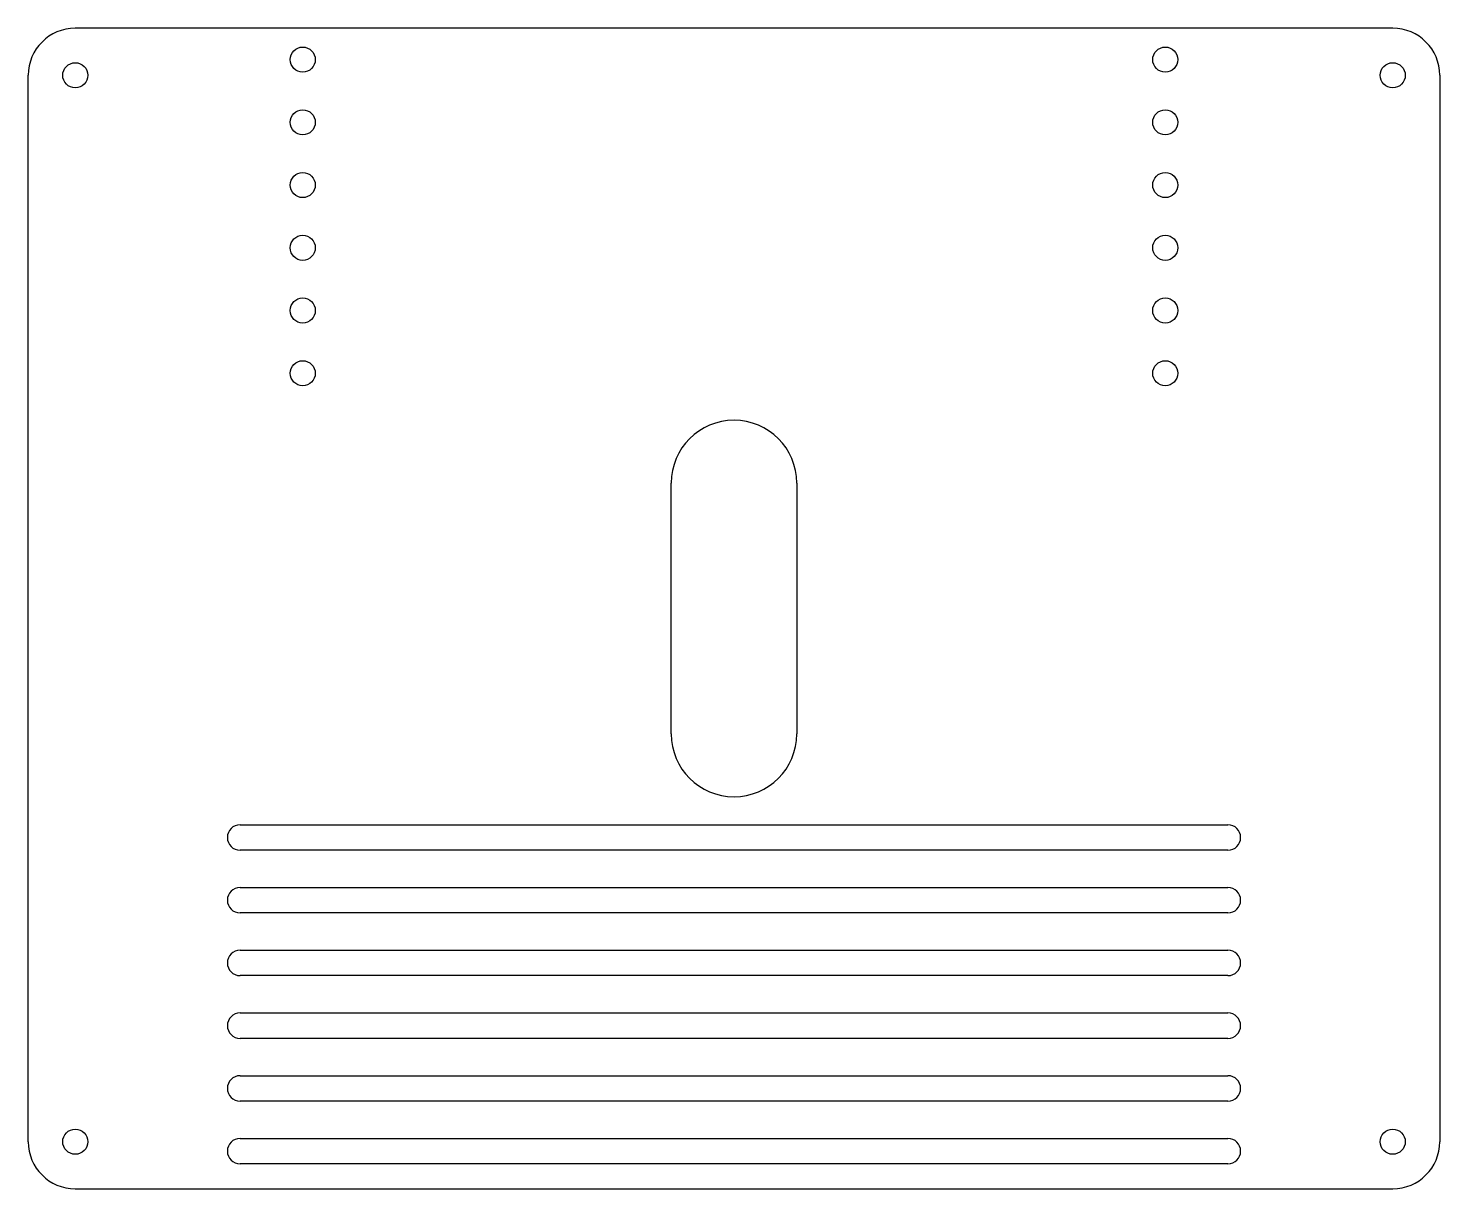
# Model space of a CAD drawing. Header units: millimetres. Extents: x -225 to 225, y -185 to 185.
import ezdxf

# ---------------------------------------------------------------- set-up
doc = ezdxf.new("R2010")
doc.units = ezdxf.units.MM

msp = doc.modelspace()

# ---------------------------------------------------------------- linework, layer by layer
at = {"color": 7, "linetype": 'Continuous', "lineweight": 25}
for p, q in [((210.04, 185), (-210.04, 185)), ((-225.04, -170), (-225.04, 170)), ((225.04, 170), (225.04, -170)), ((-20, -40), (-20, 40)), ((20, 40), (20, -40)), ((-157.5, -68.95), (157.5, -68.95)), ((157.5, -77.05), (-157.5, -77.05)), ((-157.5, -88.95), (157.5, -88.95)), ((157.5, -97.05), (-157.5, -97.05)), ((-157.5, -108.95), (157.5, -108.95)), ((157.5, -117.05), (-157.5, -117.05)), ((-157.5, -128.95), (157.5, -128.95)), ((157.5, -137.05), (-157.5, -137.05)), ((-157.5, -148.95), (157.5, -148.95)), ((157.5, -157.05), (-157.5, -157.05)), ((-157.5, -168.95), (157.5, -168.95)), ((157.5, -177.05), (-157.5, -177.05)), ((-210.04, -185), (210.04, -185))]:
    msp.add_line(p, q, dxfattribs=at)
for centre in [(-137.5, 175), (137.5, 175), (-210.04, 170), (210.04, 170), (-137.5, 155), (137.5, 155), (-137.5, 135), (137.5, 135), (-137.5, 115), (137.5, 115), (-137.5, 95), (137.5, 95), (-137.5, 75), (137.5, 75), (-210.04, -170), (210.04, -170)]:
    msp.add_circle(centre, 4, dxfattribs=at)
for centre, radius, start, end in [((-210.04, 170), 15, 90, 180), ((210.04, 170), 15, 0, 90), ((0, 40), 20, 0, 180), ((0, -40), 20, 180, 0), ((-157.5, -73), 4.05, 90, 270), ((157.5, -73), 4.05, 270, 90), ((-157.5, -93), 4.05, 90, 270), ((157.5, -93), 4.05, 270, 90), ((-157.5, -113), 4.05, 90, 270), ((157.5, -113), 4.05, 270, 90), ((-157.5, -133), 4.05, 90, 270), ((157.5, -133), 4.05, 270, 90), ((-157.5, -153), 4.05, 90, 270), ((157.5, -153), 4.05, 270, 90), ((-210.04, -170), 15, 180, 270), ((-157.5, -173), 4.05, 90, 270), ((157.5, -173), 4.05, 270, 90), ((210.04, -170), 15, 270, 0)]:
    msp.add_arc(centre, radius, start, end, dxfattribs=at)

doc.saveas('drawing.dxf')
